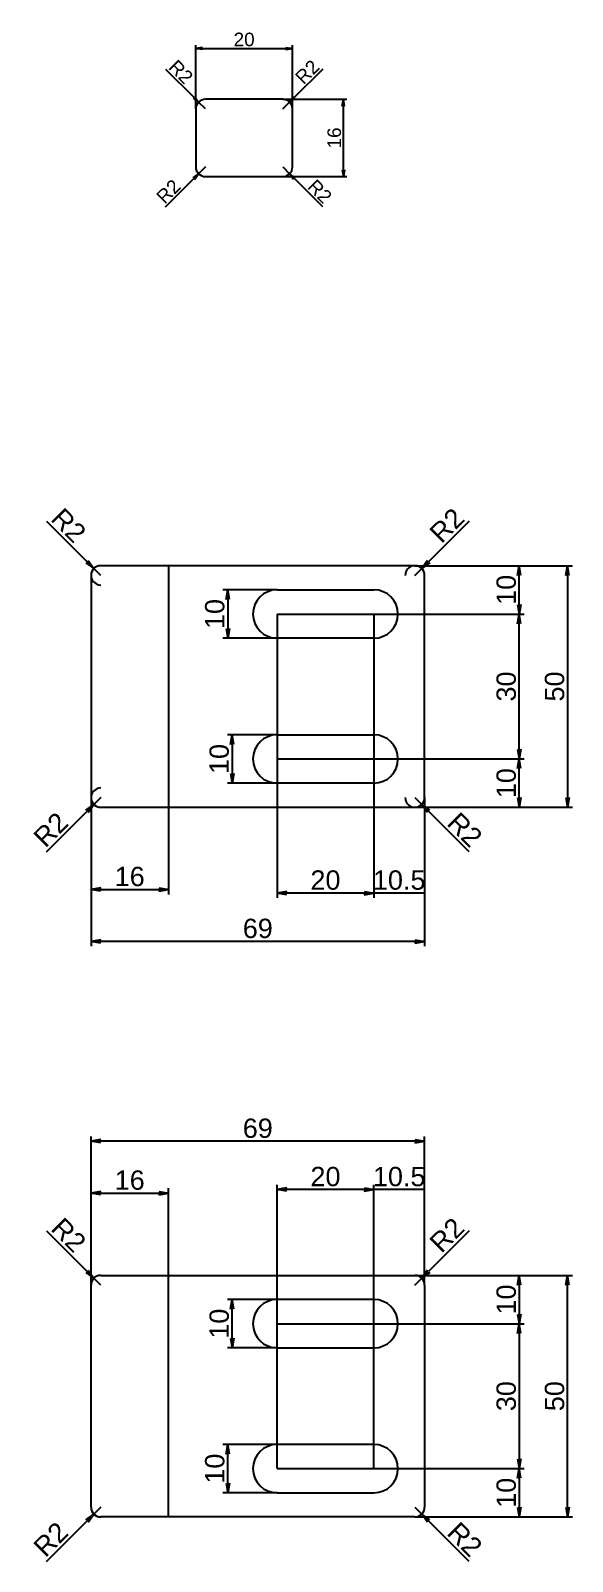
# Model space of a CAD drawing. Header units: inches. Extents: x -102 to 119, y -1442 to 170.
# Drawn here: x -18.4 to 93.7, y -954.3 to -637.5 of the extents above; entities that cross this region are included whole.
import ezdxf

# ---------------------------------------------------------------- set-up
doc = ezdxf.new("R2010")
doc.units = ezdxf.units.IN
doc.header["$LTSCALE"] = 15
doc.header["$MEASUREMENT"] = 0
doc.header["$PDMODE"] = 3
doc.header["$PDSIZE"] = 5
doc.layers.add('DIM', color=5, linetype='Continuous', lineweight=13)
doc.styles.get("Standard").update_dxf_attribs({"font": 'arial.ttf'})
doc.dimstyles.new('DIM', dxfattribs={"dimscale": 1.5, "dimtxt": 4, "dimasz": 2, "dimexe": 1, "dimexo": 0, "dimtad": 1, "dimdsep": 46, "dimtxsty": 'Standard', "dimblk": 'OPEN', "dimcen": 0, "dimclrd": 5, "dimclre": 5, "dimclrt": 2, "dimazin": 2, "dimtfac": 1, "dimtix": 1, "dimtmove": 0, "dimatfit": 3, "dimldrblk": 'OPEN', "dimfxl": 1, "dimtolj": 1, "dimtzin": 0, "dimlwd": 25, "dimlwe": 25, "dimarcsym": 0})

# ---------------------------------------------------------------- blocks, each defined once
blk = doc.blocks.new('_Open')
at = {"color": 0, "linetype": 'Continuous', "lineweight": -2}
for p, q in [((-1, 0.17), (0, 0)), ((-1, -0.17), (0, 0)), ((0, 0), (-1, 0))]:
    blk.add_line(p, q, dxfattribs=at)
blk = doc.blocks.new('*D76')
at = {"layer": 'Defpoints', "color": 0, "transparency": 16777216}
for p in [(35.23, -652.33), (33.81, -653.75)]:
    blk.add_point(p, dxfattribs=at)
at = {"layer": 'DIM', "color": 5, "lineweight": 25, "transparency": 16777216}
for p, q in [((42.07, -645.49), (36.22, -651.34)), ((33.81, -653.75), (35.23, -652.33))]:
    blk.add_line(p, q, dxfattribs=at)
at = {"layer": 'DIM', "color": 5, "lineweight": 25, "transparency": 16777216, "xscale": 1.4, "yscale": 1.4, "zscale": 1.4, "rotation": 225.0000000000003}
blk.add_blockref('_Open', (35.23, -652.33), dxfattribs=at)
at = {"layer": 'DIM', "color": 2, "transparency": 16777216, "insert": (38.87, -646.08), "char_height": 2.8, "attachment_point": 5, "rotation": 45}
blk.add_mtext('\\A1;R2', dxfattribs=at)
blk = doc.blocks.new('*D77')
at = {"layer": 'Defpoints', "color": 0, "transparency": 16777216}
for p in [(16.4, -652.33), (17.81, -653.75)]:
    blk.add_point(p, dxfattribs=at)
at = {"layer": 'DIM', "color": 5, "lineweight": 25, "transparency": 16777216}
for p, q in [((9.55, -645.49), (15.41, -651.34)), ((17.81, -653.75), (16.4, -652.33))]:
    blk.add_line(p, q, dxfattribs=at)
at = {"layer": 'DIM', "color": 5, "lineweight": 25, "transparency": 16777216, "xscale": 1.4, "yscale": 1.4, "zscale": 1.4, "rotation": 314.9999999999998}
blk.add_blockref('_Open', (16.4, -652.33), dxfattribs=at)
at = {"layer": 'DIM', "color": 2, "transparency": 16777216, "insert": (12.75, -646.08), "char_height": 2.8, "attachment_point": 5, "rotation": 315}
blk.add_mtext('\\A1;R2', dxfattribs=at)
blk = doc.blocks.new('*D78')
at = {"layer": 'Defpoints', "color": 0, "transparency": 16777216}
for p in [(16.4, -667.16), (17.81, -665.75)]:
    blk.add_point(p, dxfattribs=at)
at = {"layer": 'DIM', "color": 5, "lineweight": 25, "transparency": 16777216}
for p, q in [((9.55, -674.01), (15.41, -668.15)), ((17.81, -665.75), (16.4, -667.16))]:
    blk.add_line(p, q, dxfattribs=at)
at = {"layer": 'DIM', "color": 5, "lineweight": 25, "transparency": 16777216, "xscale": 1.4, "yscale": 1.4, "zscale": 1.4, "rotation": 45.00000000000025}
blk.add_blockref('_Open', (16.4, -667.16), dxfattribs=at)
at = {"layer": 'DIM', "color": 2, "transparency": 16777216, "insert": (10.15, -670.81), "char_height": 2.8, "attachment_point": 5, "rotation": 45}
blk.add_mtext('\\A1;R2', dxfattribs=at)
blk = doc.blocks.new('*D79')
at = {"layer": 'Defpoints', "color": 0, "transparency": 16777216}
for p in [(33.81, -665.75), (35.23, -667.16)]:
    blk.add_point(p, dxfattribs=at)
at = {"layer": 'DIM', "color": 5, "lineweight": 25, "transparency": 16777216}
for p, q in [((33.81, -665.75), (35.23, -667.16)), ((42.07, -674.01), (36.22, -668.15))]:
    blk.add_line(p, q, dxfattribs=at)
at = {"layer": 'DIM', "color": 5, "lineweight": 25, "transparency": 16777216, "xscale": 1.4, "yscale": 1.4, "zscale": 1.4, "rotation": 134.9999999999997}
blk.add_blockref('_Open', (35.23, -667.16), dxfattribs=at)
at = {"layer": 'DIM', "color": 2, "transparency": 16777216, "insert": (41.48, -670.81), "char_height": 2.8, "attachment_point": 5, "rotation": 315}
blk.add_mtext('\\A1;R2', dxfattribs=at)
blk = doc.blocks.new('*D80')
at = {"layer": 'Defpoints', "color": 0, "transparency": 16777216}
for p in [(35.81, -641.24), (15.81, -653.75), (35.81, -653.75)]:
    blk.add_point(p, dxfattribs=at)
at = {"layer": 'DIM', "color": 5, "lineweight": 25, "transparency": 16777216}
for p, q in [((15.81, -653.75), (15.81, -640.54)), ((17.21, -641.24), (34.41, -641.24)), ((35.81, -653.75), (35.81, -640.54))]:
    blk.add_line(p, q, dxfattribs=at)
at = {"layer": 'DIM', "color": 5, "lineweight": 25, "transparency": 16777216, "xscale": 1.4, "yscale": 1.4, "zscale": 1.4, "rotation": 180}
blk.add_blockref('_Open', (15.81, -641.24), dxfattribs=at)
at = {"layer": 'DIM', "color": 5, "lineweight": 25, "transparency": 16777216, "xscale": 1.4, "yscale": 1.4, "zscale": 1.4}
blk.add_blockref('_Open', (35.81, -641.24), dxfattribs=at)
at = {"layer": 'DIM', "color": 2, "transparency": 16777216, "insert": (25.81, -639.38), "char_height": 2.8, "attachment_point": 5}
blk.add_mtext('\\A1;20', dxfattribs=at)
blk = doc.blocks.new('*D81')
at = {"layer": 'Defpoints', "color": 0, "transparency": 16777216}
for p in [(33.81, -651.75), (46.34, -651.75), (33.81, -667.75)]:
    blk.add_point(p, dxfattribs=at)
at = {"layer": 'DIM', "color": 5, "lineweight": 25, "transparency": 16777216}
for p, q in [((33.81, -651.75), (47.04, -651.75)), ((46.34, -666.35), (46.34, -653.15)), ((33.81, -667.75), (47.04, -667.75))]:
    blk.add_line(p, q, dxfattribs=at)
at = {"layer": 'DIM', "color": 5, "lineweight": 25, "transparency": 16777216, "xscale": 1.4, "yscale": 1.4, "zscale": 1.4}
for p, rotation in [((46.34, -651.75), 90), ((46.34, -667.75), 270)]:
    blk.add_blockref('_Open', p, dxfattribs=dict(at, rotation=rotation))
at = {"layer": 'DIM', "color": 2, "transparency": 16777216, "insert": (44.47, -659.75), "char_height": 2.8, "attachment_point": 5, "rotation": 90}
blk.add_mtext('\\A1;16', dxfattribs=at)
blk = doc.blocks.new('*D117')
at = {"layer": 'Defpoints', "color": 0, "transparency": 16777216}
for p in [(61.14, -796.27), (62.56, -797.68)]:
    blk.add_point(p, dxfattribs=at)
at = {"layer": 'DIM', "color": 5, "lineweight": 25, "transparency": 16777216}
for p, q in [((61.14, -796.27), (62.56, -797.68)), ((72.34, -807.46), (63.97, -799.09))]:
    blk.add_line(p, q, dxfattribs=at)
blk.add_arc((61.14, -796.27), 2, 180, 343.6479, dxfattribs=at)
at = {"layer": 'DIM', "color": 5, "lineweight": 25, "transparency": 16777216, "xscale": 2, "yscale": 2, "zscale": 2, "rotation": 134.9999999999932}
blk.add_blockref('_Open', (62.56, -797.68), dxfattribs=at)
at = {"layer": 'DIM', "color": 2, "transparency": 16777216, "insert": (71.49, -802.89), "char_height": 4, "attachment_point": 5, "rotation": 315}
blk.add_mtext('\\A1;R2', dxfattribs=at)
blk = doc.blocks.new('*D118')
at = {"layer": 'Defpoints', "color": 0, "transparency": 16777216}
for p in [(-5.27, -797.68), (-3.86, -796.27)]:
    blk.add_point(p, dxfattribs=at)
at = {"layer": 'DIM', "color": 5, "lineweight": 25, "transparency": 16777216}
for p, q in [((-3.86, -796.27), (-5.27, -797.68)), ((-15.05, -807.46), (-6.69, -799.09))]:
    blk.add_line(p, q, dxfattribs=at)
blk.add_arc((-3.86, -796.27), 2, 90, 253.6479, dxfattribs=at)
at = {"layer": 'DIM', "color": 5, "lineweight": 25, "transparency": 16777216, "xscale": 2, "yscale": 2, "zscale": 2, "rotation": 44.99999999999881}
blk.add_blockref('_Open', (-5.27, -797.68), dxfattribs=at)
at = {"layer": 'DIM', "color": 2, "transparency": 16777216, "insert": (-14.2, -802.89), "char_height": 4, "attachment_point": 5, "rotation": 45}
blk.add_mtext('\\A1;R2', dxfattribs=at)
blk = doc.blocks.new('*D119')
at = {"layer": 'Defpoints', "color": 0, "transparency": 16777216}
for p in [(61.14, -750.27), (62.56, -748.85)]:
    blk.add_point(p, dxfattribs=at)
at = {"layer": 'DIM', "color": 5, "lineweight": 25, "transparency": 16777216}
for p, q in [((72.34, -739.07), (63.97, -747.44)), ((61.14, -750.27), (62.56, -748.85))]:
    blk.add_line(p, q, dxfattribs=at)
blk.add_arc((61.14, -750.27), 2, 16.3521, 180, dxfattribs=at)
at = {"layer": 'DIM', "color": 5, "lineweight": 25, "transparency": 16777216, "xscale": 2, "yscale": 2, "zscale": 2, "rotation": 225}
blk.add_blockref('_Open', (62.56, -748.85), dxfattribs=at)
at = {"layer": 'DIM', "color": 2, "transparency": 16777216, "insert": (67.77, -739.92), "char_height": 4, "attachment_point": 5, "rotation": 45}
blk.add_mtext('\\A1;R2', dxfattribs=at)
blk = doc.blocks.new('*D120')
at = {"layer": 'Defpoints', "color": 0, "transparency": 16777216}
for p in [(-5.27, -748.85), (-3.86, -750.27)]:
    blk.add_point(p, dxfattribs=at)
at = {"layer": 'DIM', "color": 5, "lineweight": 25, "transparency": 16777216}
for p, q in [((-15.05, -739.07), (-6.69, -747.44)), ((-3.86, -750.27), (-5.27, -748.85))]:
    blk.add_line(p, q, dxfattribs=at)
blk.add_arc((-3.86, -750.27), 2, 106.3521, 270, dxfattribs=at)
at = {"layer": 'DIM', "color": 5, "lineweight": 25, "transparency": 16777216, "xscale": 2, "yscale": 2, "zscale": 2, "rotation": 315}
blk.add_blockref('_Open', (-5.27, -748.85), dxfattribs=at)
at = {"layer": 'DIM', "color": 2, "transparency": 16777216, "insert": (-10.48, -739.92), "char_height": 4, "attachment_point": 5, "rotation": 315}
blk.add_mtext('\\A1;R2', dxfattribs=at)
blk = doc.blocks.new('*D121')
at = {"layer": 'Defpoints', "color": 0, "transparency": 16777216}
for p in [(52.64, -758.27), (63.14, -796.27), (52.64, -816.01)]:
    blk.add_point(p, dxfattribs=at)
at = {"layer": 'DIM', "color": 5, "lineweight": 25, "transparency": 16777216}
for p, q in [((52.64, -758.27), (52.64, -817.01)), ((63.14, -796.27), (63.14, -817.01)), ((63.14, -816.01), (52.64, -816.01))]:
    blk.add_line(p, q, dxfattribs=at)
at = {"layer": 'DIM', "color": 2, "transparency": 16777216, "insert": (57.89, -813.35), "char_height": 4, "attachment_point": 5}
blk.add_mtext('\\A1;10.5', dxfattribs=at)
blk = doc.blocks.new('*D122')
at = {"layer": 'Defpoints', "color": 0, "transparency": 16777216}
for p in [(32.64, -758.27), (52.64, -758.27), (32.64, -816.01)]:
    blk.add_point(p, dxfattribs=at)
at = {"layer": 'DIM', "color": 5, "lineweight": 25, "transparency": 16777216}
for p, q in [((32.64, -758.27), (32.64, -817.01)), ((52.64, -758.27), (52.64, -817.01)), ((50.64, -816.01), (34.64, -816.01))]:
    blk.add_line(p, q, dxfattribs=at)
at = {"layer": 'DIM', "color": 5, "lineweight": 25, "transparency": 16777216, "xscale": 2, "yscale": 2, "zscale": 2, "rotation": 180}
blk.add_blockref('_Open', (32.64, -816.01), dxfattribs=at)
at = {"layer": 'DIM', "color": 5, "lineweight": 25, "transparency": 16777216, "xscale": 2, "yscale": 2, "zscale": 2}
blk.add_blockref('_Open', (52.64, -816.01), dxfattribs=at)
at = {"layer": 'DIM', "color": 2, "transparency": 16777216, "insert": (42.64, -813.35), "char_height": 4, "attachment_point": 5}
blk.add_mtext('\\A1;20', dxfattribs=at)
blk = doc.blocks.new('*D123')
at = {"layer": 'Defpoints', "color": 0, "transparency": 16777216}
for p in [(-5.86, -796.27), (63.14, -796.27), (-5.86, -826.01)]:
    blk.add_point(p, dxfattribs=at)
at = {"layer": 'DIM', "color": 5, "lineweight": 25, "transparency": 16777216}
for p, q in [((-5.86, -796.27), (-5.86, -827.01)), ((63.14, -796.27), (63.14, -827.01)), ((61.14, -826.01), (-3.86, -826.01))]:
    blk.add_line(p, q, dxfattribs=at)
at = {"layer": 'DIM', "color": 5, "lineweight": 25, "transparency": 16777216, "xscale": 2, "yscale": 2, "zscale": 2, "rotation": 180}
blk.add_blockref('_Open', (-5.86, -826.01), dxfattribs=at)
at = {"layer": 'DIM', "color": 5, "lineweight": 25, "transparency": 16777216, "xscale": 2, "yscale": 2, "zscale": 2}
blk.add_blockref('_Open', (63.14, -826.01), dxfattribs=at)
at = {"layer": 'DIM', "color": 2, "transparency": 16777216, "insert": (28.64, -823.35), "char_height": 4, "attachment_point": 5}
blk.add_mtext('\\A1;69', dxfattribs=at)
blk = doc.blocks.new('*D124')
at = {"layer": 'Defpoints', "color": 0, "transparency": 16777216}
for p in [(-5.86, -796.27), (10.14, -798.27), (10.14, -815.28)]:
    blk.add_point(p, dxfattribs=at)
at = {"layer": 'DIM', "color": 5, "lineweight": 25, "transparency": 16777216}
for p, q in [((-5.86, -796.27), (-5.86, -816.28)), ((10.14, -798.27), (10.14, -816.28)), ((-3.86, -815.28), (8.14, -815.28))]:
    blk.add_line(p, q, dxfattribs=at)
at = {"layer": 'DIM', "color": 5, "lineweight": 25, "transparency": 16777216, "xscale": 2, "yscale": 2, "zscale": 2, "rotation": 180}
blk.add_blockref('_Open', (-5.86, -815.28), dxfattribs=at)
at = {"layer": 'DIM', "color": 5, "lineweight": 25, "transparency": 16777216, "xscale": 2, "yscale": 2, "zscale": 2}
blk.add_blockref('_Open', (10.14, -815.28), dxfattribs=at)
at = {"layer": 'DIM', "color": 2, "transparency": 16777216, "insert": (2.14, -812.61), "char_height": 4, "attachment_point": 5}
blk.add_mtext('\\A1;16', dxfattribs=at)
blk = doc.blocks.new('*D125')
at = {"layer": 'Defpoints', "color": 0, "transparency": 16777216}
for p in [(32.64, -788.27), (82.72, -788.27), (61.14, -798.27)]:
    blk.add_point(p, dxfattribs=at)
at = {"layer": 'DIM', "color": 5, "lineweight": 25, "transparency": 16777216}
for p, q in [((32.64, -788.27), (83.72, -788.27)), ((82.72, -796.27), (82.72, -790.27)), ((61.14, -798.27), (83.72, -798.27))]:
    blk.add_line(p, q, dxfattribs=at)
at = {"layer": 'DIM', "color": 5, "lineweight": 25, "transparency": 16777216, "xscale": 2, "yscale": 2, "zscale": 2}
for p, rotation in [((82.72, -788.27), 90), ((82.72, -798.27), 270)]:
    blk.add_blockref('_Open', p, dxfattribs=dict(at, rotation=rotation))
at = {"layer": 'DIM', "color": 2, "transparency": 16777216, "insert": (80.05, -793.27), "char_height": 4, "attachment_point": 5, "rotation": 90}
blk.add_mtext('\\A1;10', dxfattribs=at)
blk = doc.blocks.new('*D126')
at = {"layer": 'Defpoints', "color": 0, "transparency": 16777216}
for p in [(32.64, -758.27), (82.72, -758.27), (32.64, -788.27)]:
    blk.add_point(p, dxfattribs=at)
at = {"layer": 'DIM', "color": 5, "lineweight": 25, "transparency": 16777216}
for p, q in [((32.64, -758.27), (83.72, -758.27)), ((82.72, -786.27), (82.72, -760.27)), ((32.64, -788.27), (83.72, -788.27))]:
    blk.add_line(p, q, dxfattribs=at)
at = {"layer": 'DIM', "color": 5, "lineweight": 25, "transparency": 16777216, "xscale": 2, "yscale": 2, "zscale": 2}
for p, rotation in [((82.72, -758.27), 90), ((82.72, -788.27), 270)]:
    blk.add_blockref('_Open', p, dxfattribs=dict(at, rotation=rotation))
at = {"layer": 'DIM', "color": 2, "transparency": 16777216, "insert": (80.05, -773.27), "char_height": 4, "attachment_point": 5, "rotation": 90}
blk.add_mtext('\\A1;30', dxfattribs=at)
blk = doc.blocks.new('*D127')
at = {"layer": 'Defpoints', "color": 0, "transparency": 16777216}
for p in [(61.14, -748.27), (82.72, -748.27), (32.64, -758.27)]:
    blk.add_point(p, dxfattribs=at)
at = {"layer": 'DIM', "color": 5, "lineweight": 25, "transparency": 16777216}
for p, q in [((61.14, -748.27), (83.72, -748.27)), ((82.72, -756.27), (82.72, -750.27)), ((32.64, -758.27), (83.72, -758.27))]:
    blk.add_line(p, q, dxfattribs=at)
at = {"layer": 'DIM', "color": 5, "lineweight": 25, "transparency": 16777216, "xscale": 2, "yscale": 2, "zscale": 2}
for p, rotation in [((82.72, -748.27), 90), ((82.72, -758.27), 270)]:
    blk.add_blockref('_Open', p, dxfattribs=dict(at, rotation=rotation))
at = {"layer": 'DIM', "color": 2, "transparency": 16777216, "insert": (80.05, -753.27), "char_height": 4, "attachment_point": 5, "rotation": 90}
blk.add_mtext('\\A1;10', dxfattribs=at)
blk = doc.blocks.new('*D128')
at = {"layer": 'Defpoints', "color": 0, "transparency": 16777216}
for p in [(61.14, -748.27), (61.14, -798.27), (92.72, -798.27)]:
    blk.add_point(p, dxfattribs=at)
at = {"layer": 'DIM', "color": 5, "lineweight": 25, "transparency": 16777216}
for p, q in [((61.14, -748.27), (93.72, -748.27)), ((92.72, -750.27), (92.72, -796.27)), ((61.14, -798.27), (93.72, -798.27))]:
    blk.add_line(p, q, dxfattribs=at)
at = {"layer": 'DIM', "color": 5, "lineweight": 25, "transparency": 16777216, "xscale": 2, "yscale": 2, "zscale": 2}
for p, rotation in [((92.72, -748.27), 90), ((92.72, -798.27), 270)]:
    blk.add_blockref('_Open', p, dxfattribs=dict(at, rotation=rotation))
at = {"layer": 'DIM', "color": 2, "transparency": 16777216, "insert": (90.05, -773.27), "char_height": 4, "attachment_point": 5, "rotation": 90}
blk.add_mtext('\\A1;50', dxfattribs=at)
blk = doc.blocks.new('*D141')
at = {"layer": 'Defpoints', "color": 0, "transparency": 16777216}
for p in [(32.64, -753.27), (22.42, -763.27), (32.64, -763.27)]:
    blk.add_point(p, dxfattribs=at)
at = {"layer": 'DIM', "color": 5, "lineweight": 25, "transparency": 16777216}
for p, q in [((32.64, -753.27), (21.42, -753.27)), ((22.42, -755.27), (22.42, -761.27)), ((32.64, -763.27), (21.42, -763.27))]:
    blk.add_line(p, q, dxfattribs=at)
at = {"layer": 'DIM', "color": 5, "lineweight": 25, "transparency": 16777216, "xscale": 2, "yscale": 2, "zscale": 2}
for p, rotation in [((22.42, -753.27), 90), ((22.42, -763.27), 270)]:
    blk.add_blockref('_Open', p, dxfattribs=dict(at, rotation=rotation))
at = {"layer": 'DIM', "color": 2, "transparency": 16777216, "insert": (19.75, -758.27), "char_height": 4, "attachment_point": 5, "rotation": 90}
blk.add_mtext('\\A1;10', dxfattribs=at)
blk = doc.blocks.new('*D142')
at = {"layer": 'Defpoints', "color": 0, "transparency": 16777216}
for p in [(32.64, -783.27), (23.34, -793.27), (32.64, -793.27)]:
    blk.add_point(p, dxfattribs=at)
at = {"layer": 'DIM', "color": 5, "lineweight": 25, "transparency": 16777216}
for p, q in [((32.64, -783.27), (22.34, -783.27)), ((23.34, -785.27), (23.34, -791.27)), ((32.64, -793.27), (22.34, -793.27))]:
    blk.add_line(p, q, dxfattribs=at)
at = {"layer": 'DIM', "color": 5, "lineweight": 25, "transparency": 16777216, "xscale": 2, "yscale": 2, "zscale": 2}
for p, rotation in [((23.34, -783.27), 90), ((23.34, -793.27), 270)]:
    blk.add_blockref('_Open', p, dxfattribs=dict(at, rotation=rotation))
at = {"layer": 'DIM', "color": 2, "transparency": 16777216, "insert": (20.67, -788.27), "char_height": 4, "attachment_point": 5, "rotation": 90}
blk.add_mtext('\\A1;10', dxfattribs=at)
blk = doc.blocks.new('*D143')
at = {"layer": 'Defpoints', "color": 0, "transparency": 16777216}
for p in [(62.56, -895.71), (61.14, -897.13)]:
    blk.add_point(p, dxfattribs=at)
at = {"layer": 'DIM', "color": 5, "lineweight": 25, "transparency": 16777216}
for p, q in [((72.34, -885.93), (63.97, -894.3)), ((61.14, -897.13), (62.56, -895.71))]:
    blk.add_line(p, q, dxfattribs=at)
blk.add_arc((61.14, -897.13), 2, 16.3521, 90, dxfattribs=at)
at = {"layer": 'DIM', "color": 5, "lineweight": 25, "transparency": 16777216, "xscale": 2, "yscale": 2, "zscale": 2, "rotation": 225.0000000000103}
blk.add_blockref('_Open', (62.56, -895.71), dxfattribs=at)
at = {"layer": 'DIM', "color": 2, "transparency": 16777216, "insert": (67.77, -886.78), "char_height": 4, "attachment_point": 5, "rotation": 45}
blk.add_mtext('\\A1;R2', dxfattribs=at)
blk = doc.blocks.new('*D146')
at = {"layer": 'Defpoints', "color": 0, "transparency": 16777216}
for p in [(-5.27, -895.71), (-3.86, -897.13)]:
    blk.add_point(p, dxfattribs=at)
at = {"layer": 'DIM', "color": 5, "lineweight": 25, "transparency": 16777216}
for p, q in [((-15.05, -885.93), (-6.69, -894.3)), ((-3.86, -897.13), (-5.27, -895.71))]:
    blk.add_line(p, q, dxfattribs=at)
blk.add_arc((-3.86, -897.13), 2, 90, 163.6479, dxfattribs=at)
at = {"layer": 'DIM', "color": 5, "lineweight": 25, "transparency": 16777216, "xscale": 2, "yscale": 2, "zscale": 2, "rotation": 315.0000000000069}
blk.add_blockref('_Open', (-5.27, -895.71), dxfattribs=at)
at = {"layer": 'DIM', "color": 2, "transparency": 16777216, "insert": (-10.48, -886.78), "char_height": 4, "attachment_point": 5, "rotation": 315}
blk.add_mtext('\\A1;R2', dxfattribs=at)
blk = doc.blocks.new('*D147')
at = {"layer": 'Defpoints', "color": 0, "transparency": 16777216}
for p in [(61.14, -943.13), (62.56, -944.54)]:
    blk.add_point(p, dxfattribs=at)
at = {"layer": 'DIM', "color": 5, "lineweight": 25, "transparency": 16777216}
for p, q in [((61.14, -943.13), (62.56, -944.54)), ((72.34, -954.32), (63.97, -945.95))]:
    blk.add_line(p, q, dxfattribs=at)
blk.add_arc((61.14, -943.13), 2, 270, 343.6479, dxfattribs=at)
at = {"layer": 'DIM', "color": 5, "lineweight": 25, "transparency": 16777216, "xscale": 2, "yscale": 2, "zscale": 2, "rotation": 135}
blk.add_blockref('_Open', (62.56, -944.54), dxfattribs=at)
at = {"layer": 'DIM', "color": 2, "transparency": 16777216, "insert": (71.49, -949.75), "char_height": 4, "attachment_point": 5, "rotation": 315}
blk.add_mtext('\\A1;R2', dxfattribs=at)
blk = doc.blocks.new('*D148')
at = {"layer": 'Defpoints', "color": 0, "transparency": 16777216}
for p in [(-3.86, -943.13), (-5.27, -944.54)]:
    blk.add_point(p, dxfattribs=at)
at = {"layer": 'DIM', "color": 5, "lineweight": 25, "transparency": 16777216}
for p, q in [((-3.86, -943.13), (-5.27, -944.54)), ((-15.05, -954.32), (-6.69, -945.95))]:
    blk.add_line(p, q, dxfattribs=at)
blk.add_arc((-3.86, -943.13), 2, 196.3521, 270, dxfattribs=at)
at = {"layer": 'DIM', "color": 5, "lineweight": 25, "transparency": 16777216, "xscale": 2, "yscale": 2, "zscale": 2, "rotation": 44.99999999999656}
blk.add_blockref('_Open', (-5.27, -944.54), dxfattribs=at)
at = {"layer": 'DIM', "color": 2, "transparency": 16777216, "insert": (-14.2, -949.75), "char_height": 4, "attachment_point": 5, "rotation": 45}
blk.add_mtext('\\A1;R2', dxfattribs=at)
blk = doc.blocks.new('*D149')
at = {"layer": 'Defpoints', "color": 0, "transparency": 16777216}
for p in [(52.64, -877.38), (63.14, -897.13), (52.64, -935.13)]:
    blk.add_point(p, dxfattribs=at)
at = {"layer": 'DIM', "color": 5, "lineweight": 25, "transparency": 16777216}
for p, q in [((52.64, -935.13), (52.64, -876.38)), ((63.14, -877.38), (52.64, -877.38)), ((63.14, -897.13), (63.14, -876.38))]:
    blk.add_line(p, q, dxfattribs=at)
at = {"layer": 'DIM', "color": 2, "transparency": 16777216, "insert": (57.89, -874.71), "char_height": 4, "attachment_point": 5}
blk.add_mtext('\\A1;10.5', dxfattribs=at)
blk = doc.blocks.new('*D150')
at = {"layer": 'Defpoints', "color": 0, "transparency": 16777216}
for p in [(32.64, -877.38), (32.64, -935.13), (52.64, -935.13)]:
    blk.add_point(p, dxfattribs=at)
at = {"layer": 'DIM', "color": 5, "lineweight": 25, "transparency": 16777216}
for p, q in [((32.64, -935.13), (32.64, -876.38)), ((50.64, -877.38), (34.64, -877.38)), ((52.64, -935.13), (52.64, -876.38))]:
    blk.add_line(p, q, dxfattribs=at)
at = {"layer": 'DIM', "color": 5, "lineweight": 25, "transparency": 16777216, "xscale": 2, "yscale": 2, "zscale": 2, "rotation": 180}
blk.add_blockref('_Open', (32.64, -877.38), dxfattribs=at)
at = {"layer": 'DIM', "color": 5, "lineweight": 25, "transparency": 16777216, "xscale": 2, "yscale": 2, "zscale": 2}
blk.add_blockref('_Open', (52.64, -877.38), dxfattribs=at)
at = {"layer": 'DIM', "color": 2, "transparency": 16777216, "insert": (42.64, -874.71), "char_height": 4, "attachment_point": 5}
blk.add_mtext('\\A1;20', dxfattribs=at)
blk = doc.blocks.new('*D151')
at = {"layer": 'Defpoints', "color": 0, "transparency": 16777216}
for p in [(-5.86, -867.38), (-5.86, -897.13), (63.14, -897.13)]:
    blk.add_point(p, dxfattribs=at)
at = {"layer": 'DIM', "color": 5, "lineweight": 25, "transparency": 16777216}
for p, q in [((-5.86, -897.13), (-5.86, -866.38)), ((61.14, -867.38), (-3.86, -867.38)), ((63.14, -897.13), (63.14, -866.38))]:
    blk.add_line(p, q, dxfattribs=at)
at = {"layer": 'DIM', "color": 5, "lineweight": 25, "transparency": 16777216, "xscale": 2, "yscale": 2, "zscale": 2, "rotation": 180}
blk.add_blockref('_Open', (-5.86, -867.38), dxfattribs=at)
at = {"layer": 'DIM', "color": 5, "lineweight": 25, "transparency": 16777216, "xscale": 2, "yscale": 2, "zscale": 2}
blk.add_blockref('_Open', (63.14, -867.38), dxfattribs=at)
at = {"layer": 'DIM', "color": 2, "transparency": 16777216, "insert": (28.64, -864.71), "char_height": 4, "attachment_point": 5}
blk.add_mtext('\\A1;69', dxfattribs=at)
blk = doc.blocks.new('*D152')
at = {"layer": 'Defpoints', "color": 0, "transparency": 16777216}
for p in [(10.14, -878.11), (10.14, -895.13), (-5.86, -897.13)]:
    blk.add_point(p, dxfattribs=at)
at = {"layer": 'DIM', "color": 5, "lineweight": 25, "transparency": 16777216}
for p, q in [((-5.86, -897.13), (-5.86, -877.11)), ((10.14, -895.13), (10.14, -877.11)), ((-3.86, -878.11), (8.14, -878.11))]:
    blk.add_line(p, q, dxfattribs=at)
at = {"layer": 'DIM', "color": 5, "lineweight": 25, "transparency": 16777216, "xscale": 2, "yscale": 2, "zscale": 2, "rotation": 180}
blk.add_blockref('_Open', (-5.86, -878.11), dxfattribs=at)
at = {"layer": 'DIM', "color": 5, "lineweight": 25, "transparency": 16777216, "xscale": 2, "yscale": 2, "zscale": 2}
blk.add_blockref('_Open', (10.14, -878.11), dxfattribs=at)
at = {"layer": 'DIM', "color": 2, "transparency": 16777216, "insert": (2.14, -875.44), "char_height": 4, "attachment_point": 5}
blk.add_mtext('\\A1;16', dxfattribs=at)
blk = doc.blocks.new('*D153')
at = {"layer": 'Defpoints', "color": 0, "transparency": 16777216}
for p in [(61.14, -895.13), (32.64, -905.13), (82.72, -905.13)]:
    blk.add_point(p, dxfattribs=at)
at = {"layer": 'DIM', "color": 5, "lineweight": 25, "transparency": 16777216}
for p, q in [((61.14, -895.13), (83.72, -895.13)), ((82.72, -897.13), (82.72, -903.13)), ((32.64, -905.13), (83.72, -905.13))]:
    blk.add_line(p, q, dxfattribs=at)
at = {"layer": 'DIM', "color": 5, "lineweight": 25, "transparency": 16777216, "xscale": 2, "yscale": 2, "zscale": 2}
for p, rotation in [((82.72, -895.13), 90), ((82.72, -905.13), 270)]:
    blk.add_blockref('_Open', p, dxfattribs=dict(at, rotation=rotation))
at = {"layer": 'DIM', "color": 2, "transparency": 16777216, "insert": (80.05, -900.13), "char_height": 4, "attachment_point": 5, "rotation": 90}
blk.add_mtext('\\A1;10', dxfattribs=at)
blk = doc.blocks.new('*D154')
at = {"layer": 'Defpoints', "color": 0, "transparency": 16777216}
for p in [(32.64, -905.13), (32.64, -935.13), (82.72, -935.13)]:
    blk.add_point(p, dxfattribs=at)
at = {"layer": 'DIM', "color": 5, "lineweight": 25, "transparency": 16777216}
for p, q in [((32.64, -905.13), (83.72, -905.13)), ((82.72, -907.13), (82.72, -933.13)), ((32.64, -935.13), (83.72, -935.13))]:
    blk.add_line(p, q, dxfattribs=at)
at = {"layer": 'DIM', "color": 5, "lineweight": 25, "transparency": 16777216, "xscale": 2, "yscale": 2, "zscale": 2}
for p, rotation in [((82.72, -905.13), 90), ((82.72, -935.13), 270)]:
    blk.add_blockref('_Open', p, dxfattribs=dict(at, rotation=rotation))
at = {"layer": 'DIM', "color": 2, "transparency": 16777216, "insert": (80.05, -920.13), "char_height": 4, "attachment_point": 5, "rotation": 90}
blk.add_mtext('\\A1;30', dxfattribs=at)
blk = doc.blocks.new('*D155')
at = {"layer": 'Defpoints', "color": 0, "transparency": 16777216}
for p in [(32.64, -935.13), (61.14, -945.13), (82.72, -945.13)]:
    blk.add_point(p, dxfattribs=at)
at = {"layer": 'DIM', "color": 5, "lineweight": 25, "transparency": 16777216}
for p, q in [((32.64, -935.13), (83.72, -935.13)), ((82.72, -937.13), (82.72, -943.13)), ((61.14, -945.13), (83.72, -945.13))]:
    blk.add_line(p, q, dxfattribs=at)
at = {"layer": 'DIM', "color": 5, "lineweight": 25, "transparency": 16777216, "xscale": 2, "yscale": 2, "zscale": 2}
for p, rotation in [((82.72, -935.13), 90), ((82.72, -945.13), 270)]:
    blk.add_blockref('_Open', p, dxfattribs=dict(at, rotation=rotation))
at = {"layer": 'DIM', "color": 2, "transparency": 16777216, "insert": (80.05, -940.13), "char_height": 4, "attachment_point": 5, "rotation": 90}
blk.add_mtext('\\A1;10', dxfattribs=at)
blk = doc.blocks.new('*D156')
at = {"layer": 'Defpoints', "color": 0, "transparency": 16777216}
for p in [(61.14, -895.13), (92.72, -895.13), (61.14, -945.13)]:
    blk.add_point(p, dxfattribs=at)
at = {"layer": 'DIM', "color": 5, "lineweight": 25, "transparency": 16777216}
for p, q in [((61.14, -895.13), (93.72, -895.13)), ((92.72, -943.13), (92.72, -897.13)), ((61.14, -945.13), (93.72, -945.13))]:
    blk.add_line(p, q, dxfattribs=at)
at = {"layer": 'DIM', "color": 5, "lineweight": 25, "transparency": 16777216, "xscale": 2, "yscale": 2, "zscale": 2}
for p, rotation in [((92.72, -895.13), 90), ((92.72, -945.13), 270)]:
    blk.add_blockref('_Open', p, dxfattribs=dict(at, rotation=rotation))
at = {"layer": 'DIM', "color": 2, "transparency": 16777216, "insert": (90.05, -920.13), "char_height": 4, "attachment_point": 5, "rotation": 90}
blk.add_mtext('\\A1;50', dxfattribs=at)
blk = doc.blocks.new('*D144')
at = {"layer": 'Defpoints', "color": 0, "transparency": 16777216}
for p in [(22.42, -930.13), (32.64, -930.13), (32.64, -940.13)]:
    blk.add_point(p, dxfattribs=at)
at = {"layer": 'DIM', "color": 5, "lineweight": 25, "transparency": 16777216}
for p, q in [((32.64, -930.13), (21.42, -930.13)), ((22.42, -938.13), (22.42, -932.13)), ((32.64, -940.13), (21.42, -940.13))]:
    blk.add_line(p, q, dxfattribs=at)
at = {"layer": 'DIM', "color": 5, "lineweight": 25, "transparency": 16777216, "xscale": 2, "yscale": 2, "zscale": 2}
for p, rotation in [((22.42, -930.13), 90), ((22.42, -940.13), 270)]:
    blk.add_blockref('_Open', p, dxfattribs=dict(at, rotation=rotation))
at = {"layer": 'DIM', "color": 2, "transparency": 16777216, "insert": (19.75, -935.13), "char_height": 4, "attachment_point": 5, "rotation": 90}
blk.add_mtext('\\A1;10', dxfattribs=at)
blk = doc.blocks.new('*D145')
at = {"layer": 'Defpoints', "color": 0, "transparency": 16777216}
for p in [(23.34, -900.13), (32.64, -900.13), (32.64, -910.13)]:
    blk.add_point(p, dxfattribs=at)
at = {"layer": 'DIM', "color": 5, "lineweight": 25, "transparency": 16777216}
for p, q in [((32.64, -900.13), (22.34, -900.13)), ((23.34, -908.13), (23.34, -902.13)), ((32.64, -910.13), (22.34, -910.13))]:
    blk.add_line(p, q, dxfattribs=at)
at = {"layer": 'DIM', "color": 5, "lineweight": 25, "transparency": 16777216, "xscale": 2, "yscale": 2, "zscale": 2}
for p, rotation in [((23.34, -900.13), 90), ((23.34, -910.13), 270)]:
    blk.add_blockref('_Open', p, dxfattribs=dict(at, rotation=rotation))
at = {"layer": 'DIM', "color": 2, "transparency": 16777216, "insert": (20.67, -905.13), "char_height": 4, "attachment_point": 5, "rotation": 90}
blk.add_mtext('\\A1;10', dxfattribs=at)

msp = doc.modelspace()

# ---------------------------------------------------------------- linework, layer by layer
for p, q in [((33.813, -651.747), (17.813, -651.747)), ((15.813, -653.747), (15.813, -665.747)), ((35.813, -665.747), (35.813, -653.747)), ((17.813, -667.747), (33.813, -667.747)), ((-5.858, -750.266), (-5.858, -796.266)), ((61.142, -748.266), (-3.858, -748.266)), ((63.142, -796.266), (63.142, -750.266)), ((32.642, -753.266), (52.642, -753.266)), ((52.642, -763.266), (32.642, -763.266)), ((32.642, -783.266), (52.642, -783.266)), ((52.642, -793.266), (32.642, -793.266)), ((-3.858, -798.266), (61.142, -798.266)), ((-3.858, -895.126), (61.142, -895.126)), ((-5.858, -943.126), (-5.858, -897.126)), ((63.142, -897.126), (63.142, -943.126)), ((52.642, -900.126), (32.642, -900.126)), ((32.642, -910.126), (52.642, -910.126)), ((52.642, -930.126), (32.642, -930.126)), ((32.642, -940.126), (52.642, -940.126)), ((61.142, -945.126), (-3.858, -945.126))]:
    msp.add_line(p, q)
at = {"color": 1}
for p, q in [((10.142, -748.266), (10.142, -798.266)), ((10.142, -945.126), (10.142, -895.126))]:
    msp.add_line(p, q, dxfattribs=at)
for centre, radius, start, end in [((17.813, -653.747), 2, 90, 180), ((33.813, -653.747), 2, 0, 90), ((17.813, -665.747), 2, 180, 270), ((33.813, -665.747), 2, 270, 0), ((-3.858, -750.266), 2, 90, 180), ((61.142, -750.266), 2, 0, 90), ((32.642, -758.266), 5, 90, 270), ((52.642, -758.266), 5, 270, 90), ((32.642, -788.266), 5, 90, 270), ((52.642, -788.266), 5, 270, 90), ((-3.858, -796.266), 2, 180, 270), ((61.142, -796.266), 2, 270, 360), ((-3.858, -897.126), 2, 90, 180), ((61.142, -897.126), 2, 0, 90), ((32.642, -905.126), 5, 90, 270), ((52.642, -905.126), 5, 270, 90), ((32.642, -935.126), 5, 90, 270), ((52.642, -935.126), 5, 270, 90), ((-3.858, -943.126), 2, 180, 270), ((61.142, -943.126), 2, 270, 360)]:
    msp.add_arc(centre, radius, start, end)

# ---------------------------------------------------------------- dimensions: what is measured, and where the dimension line sits
at = {"layer": 'DIM'}
for base, p1, p2, override, picture, middle in [((35.813, -641.244), (15.813, -653.747), (35.813, -653.747), {"dimscale": 0.7}, '*D80', (25.813, -639.377)), ((32.642, -816.013), (52.642, -758.266), (32.642, -758.266), {"dimscale": 1, "dimtmove": 1}, '*D122', (42.642, -813.346)), ((52.642, -816.013), (63.142, -796.266), (52.642, -758.266), {"dimscale": 1}, '*D121', (57.892, -813.346)), ((-5.858, -826.013), (63.142, -796.266), (-5.858, -796.266), {"dimscale": 1}, '*D123', (28.642, -823.346)), ((10.142, -815.282), (-5.858, -796.266), (10.142, -798.266), {"dimscale": 1}, '*D124', (2.142, -812.615)), ((-5.858, -867.378), (63.142, -897.126), (-5.858, -897.126), {"dimscale": 1}, '*D151', (28.642, -864.711)), ((10.142, -878.109), (-5.858, -897.126), (10.142, -895.126), {"dimscale": 1}, '*D152', (2.142, -875.442)), ((32.642, -877.378), (52.642, -935.126), (32.642, -935.126), {"dimscale": 1, "dimtmove": 1}, '*D150', (42.642, -874.711)), ((52.642, -877.378), (63.142, -897.126), (52.642, -935.126), {"dimscale": 1}, '*D149', (57.892, -874.711))]:
    dim = msp.add_linear_dim(base=base, p1=p1, p2=p2, dimstyle='DIM', override=override, dxfattribs=at)
    dim.commit()
    dim.dimension.update_dxf_attribs({"geometry": picture, "text_midpoint": middle})
for center, mpoint, override, picture, middle in [((17.813, -653.747), (16.399, -652.333), {"dimscale": 0.7}, '*D77', (11.449, -647.383)), ((33.813, -653.747), (35.228, -652.333), {"dimscale": 0.7}, '*D76', (40.177, -647.383)), ((17.813, -665.747), (16.399, -667.161), {"dimscale": 0.7}, '*D78', (11.449, -672.111)), ((33.813, -665.747), (35.228, -667.161), {"dimscale": 0.7}, '*D79', (40.177, -672.111)), ((-3.858, -750.266), (-5.272, -748.852), {"dimscale": 1}, '*D120', (-12.343, -741.781)), ((61.142, -750.266), (62.557, -748.852), {"dimscale": 1}, '*D119', (69.628, -741.781)), ((-3.858, -796.266), (-5.272, -797.68), {"dimscale": 1}, '*D118', (-12.343, -804.751)), ((61.142, -796.266), (62.557, -797.68), {"dimscale": 1}, '*D117', (69.628, -804.751)), ((-3.858, -897.126), (-5.272, -895.711), {"dimscale": 1}, '*D146', (-12.343, -888.64)), ((61.142, -897.126), (62.557, -895.711), {"dimscale": 1}, '*D143', (69.628, -888.64)), ((-3.858, -943.126), (-5.272, -944.54), {"dimscale": 1}, '*D148', (-12.343, -951.611)), ((61.142, -943.126), (62.557, -944.54), {"dimscale": 1}, '*D147', (69.628, -951.611))]:
    dim = msp.add_radius_dim(center=center, mpoint=mpoint, dimstyle='DIM', override=override, dxfattribs=at)
    dim.commit()
    dim.dimension.update_dxf_attribs({"geometry": picture, "text_midpoint": middle, "dimtype": 164})
for base, p1, p2, angle, override, picture, middle in [((46.34, -651.747), (33.813, -667.747), (33.813, -651.747), 270, {"dimscale": 0.7}, '*D81', (44.473, -659.747)), ((82.717, -748.266), (32.642, -758.266), (61.142, -748.266), 90, {"dimscale": 1, "dimtmove": 1}, '*D127', (80.05, -753.266)), ((92.717, -798.266), (61.142, -748.266), (61.142, -798.266), 90, {"dimscale": 1, "dimtmove": 1}, '*D128', (90.05, -773.266)), ((22.42, -763.266), (32.642, -753.266), (32.642, -763.266), 90, {"dimscale": 1}, '*D141', (19.752, -758.266)), ((82.717, -758.266), (32.642, -788.266), (32.642, -758.266), 90, {"dimscale": 1, "dimtmove": 1}, '*D126', (80.049, -773.266)), ((23.34, -793.266), (32.642, -783.266), (32.642, -793.266), 90, {"dimscale": 1}, '*D142', (20.672, -788.266)), ((82.717, -788.266), (61.142, -798.266), (32.642, -788.266), 90, {"dimscale": 1}, '*D125', (80.05, -793.266)), ((82.717, -905.126), (61.142, -895.126), (32.642, -905.126), 270, {"dimscale": 1}, '*D153', (80.05, -900.126)), ((92.717, -895.126), (61.142, -945.126), (61.142, -895.126), 270, {"dimscale": 1, "dimtmove": 1}, '*D156', (90.05, -920.126)), ((23.34, -900.126), (32.642, -910.126), (32.642, -900.126), 270, {"dimscale": 1}, '*D145', (20.672, -905.126)), ((82.717, -935.126), (32.642, -905.126), (32.642, -935.126), 270, {"dimscale": 1, "dimtmove": 1}, '*D154', (80.049, -920.126)), ((22.42, -930.126), (32.642, -940.126), (32.642, -930.126), 270, {"dimscale": 1}, '*D144', (19.752, -935.126)), ((82.717, -945.126), (32.642, -935.126), (61.142, -945.126), 270, {"dimscale": 1, "dimtmove": 1}, '*D155', (80.05, -940.126))]:
    dim = msp.add_linear_dim(base=base, p1=p1, p2=p2, angle=angle, dimstyle='DIM', override=override, dxfattribs=at)
    dim.commit()
    dim.dimension.update_dxf_attribs({"geometry": picture, "text_midpoint": middle})

doc.saveas('drawing.dxf')
